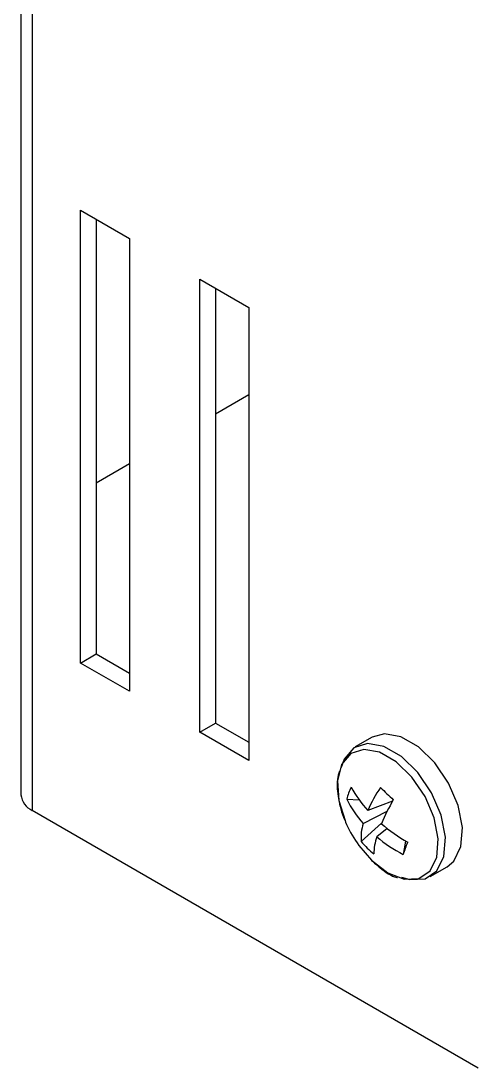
# Model space of a CAD drawing. Extents: x 17.1 to 113.1, y 3.8 to 84.5.
# Drawn here: x 77.617 to 78.442, y 70.562 to 72.45 of the extents above; entities that cross this region are included whole.
import ezdxf

# ---------------------------------------------------------------- set-up
doc = ezdxf.new("R2010")
doc.units = 0
doc.header["$MEASUREMENT"] = 0
doc.layers.add('OBJECT', color=7, linetype='CONTINUOUS')

msp = doc.modelspace()

# ---------------------------------------------------------------- linework, layer by layer
at = {"layer": 'OBJECT'}
for p, q in [((77.6174, 76.5868), (77.6174, 71.0547)), ((77.6379, 76.5582), (77.6379, 71.0261)), ((77.7246, 72.1087), (77.813, 72.0576)), ((77.7246, 71.2921), (77.7246, 72.1087)), ((77.7529, 72.0923), (77.7529, 71.3084)), ((77.813, 72.0576), (77.813, 71.2411)), ((77.9403, 71.9841), (78.0287, 71.9331)), ((77.9403, 71.1676), (77.9403, 71.9841)), ((77.9686, 71.9678), (77.9686, 71.1839)), ((78.0287, 71.9331), (78.0287, 71.1166)), ((77.9686, 71.7415), (78.0287, 71.7762)), ((77.7529, 71.617), (77.813, 71.6517)), ((77.7246, 71.2921), (77.7529, 71.3084)), ((77.813, 71.2411), (77.7246, 71.2921)), ((77.7529, 71.3084), (77.813, 71.2737)), ((77.9403, 71.1676), (77.9686, 71.1839)), ((77.9686, 71.1839), (78.0287, 71.1492)), ((78.0287, 71.1166), (77.9403, 71.1676)), ((78.2511, 71.1584), (78.2204, 71.1407)), ((78.2052, 71.0465), (78.2275, 71.0453)), ((78.2879, 71.0432), (78.243, 71.0262)), ((78.2858, 71.0424), (78.2874, 71.0423)), ((78.4423, 70.5618), (77.6379, 71.0261)), ((78.2346, 71.0027), (78.2781, 71.0251)), ((78.2311, 70.9701), (78.2681, 71.0036)), ((78.2779, 70.9939), (78.2591, 70.9788)), ((78.3072, 70.9471), (78.3115, 70.9711)), ((78.2269, 70.9631), (78.2497, 70.9365)), ((78.3554, 70.9069), (78.3861, 70.9246))]:
    msp.add_line(p, q, dxfattribs=at)
at = {"layer": 'OBJECT', "flags": 128}
for points in [[(78.3861, 70.9246), (78.3985, 70.935), (78.4111, 70.961), (78.4137, 70.9956), (78.406, 71.0353), (78.3888, 71.0756), (78.364, 71.1122), (78.3343, 71.1411), (78.3029, 71.1593), (78.2732, 71.1647), (78.2511, 71.1584)], [(78.3041, 70.9058), (78.3189, 70.9016), (78.3465, 70.9029), (78.3678, 70.9173), (78.3804, 70.9433), (78.383, 70.9779), (78.3753, 71.0176), (78.3582, 71.0579), (78.3334, 71.0945), (78.3036, 71.1234), (78.2722, 71.1416), (78.2425, 71.147), (78.2177, 71.139), (78.2005, 71.1185), (78.1953, 71.1039)], [(78.2497, 70.9365), (78.2793, 70.9137), (78.3088, 70.9023), (78.3352, 70.9036), (78.3555, 70.9173), (78.3675, 70.942), (78.37, 70.9751), (78.3627, 71.0129), (78.3463, 71.0513), (78.3226, 71.0862), (78.2943, 71.1138), (78.2643, 71.1311), (78.236, 71.1363), (78.2123, 71.1287), (78.1959, 71.1092), (78.1886, 71.0799), (78.191, 71.044), (78.202, 71.0079)], [(78.202, 71.0079), (78.2031, 71.0053), (78.2049, 71.0012)]]:
    msp.add_lwpolyline(points, dxfattribs=at)
at = {"layer": 'OBJECT'}
for centre, radius, start, end in [((78.3045, 71.0232), 0.102, 153.6849, 166.7873), ((78.4033, 71.1719), 0.2166, 208.5667, 222.2831), ((78.4924, 70.9141), 0.2735, 145.8254, 155.7869), ((78.866, 71.6605), 0.8433, 224.6653, 226.8375), ((77.6525, 71.0582), 0.0352, 185.6954, 245.6247), ((78.3819, 71.1336), 0.197, 206.2457, 221.6185), ((78.6256, 70.8503), 0.389, 149.9011, 156.9949), ((78.4061, 71.092), 0.2208, 204.276, 215.7186), ((78.3216, 70.977), 0.0907, 163.5302, 184.3725), ((78.4656, 71.2341), 0.3048, 229.4943, 240.4107), ((78.3625, 70.9459), 0.1085, 162.3266, 178.9933), ((78.4236, 71.1756), 0.2565, 230.1141, 243.0018), ((78.3691, 71.0888), 0.182, 220.7127, 230.79), ((77.6211, 71.206), 0.7333, 339.3274, 341.1459)]:
    msp.add_arc(centre, radius, start, end, dxfattribs=at)
for points, knots in [([(78.1919, 71.0973), (78.1905, 71.0924), (78.1863, 71.0775), (78.1898, 71.0474), (78.1953, 71.0212), (78.2019, 71.0085), (78.2022, 71.0079)], [0, 0, 0, 0, 0.193203, 0.582744, 0.98024, 1, 1, 1, 1]), ([(78.2499, 70.9363), (78.2548, 70.9319), (78.2693, 70.9189), (78.2856, 70.9074), (78.2963, 70.9053), (78.2968, 70.9052)], [0, 0, 0, 0, 0.3326997, 0.9715377, 1, 1, 1, 1])]:
    msp.add_open_spline(points, degree=3, knots=knots, dxfattribs=at)

doc.saveas('drawing.dxf')
